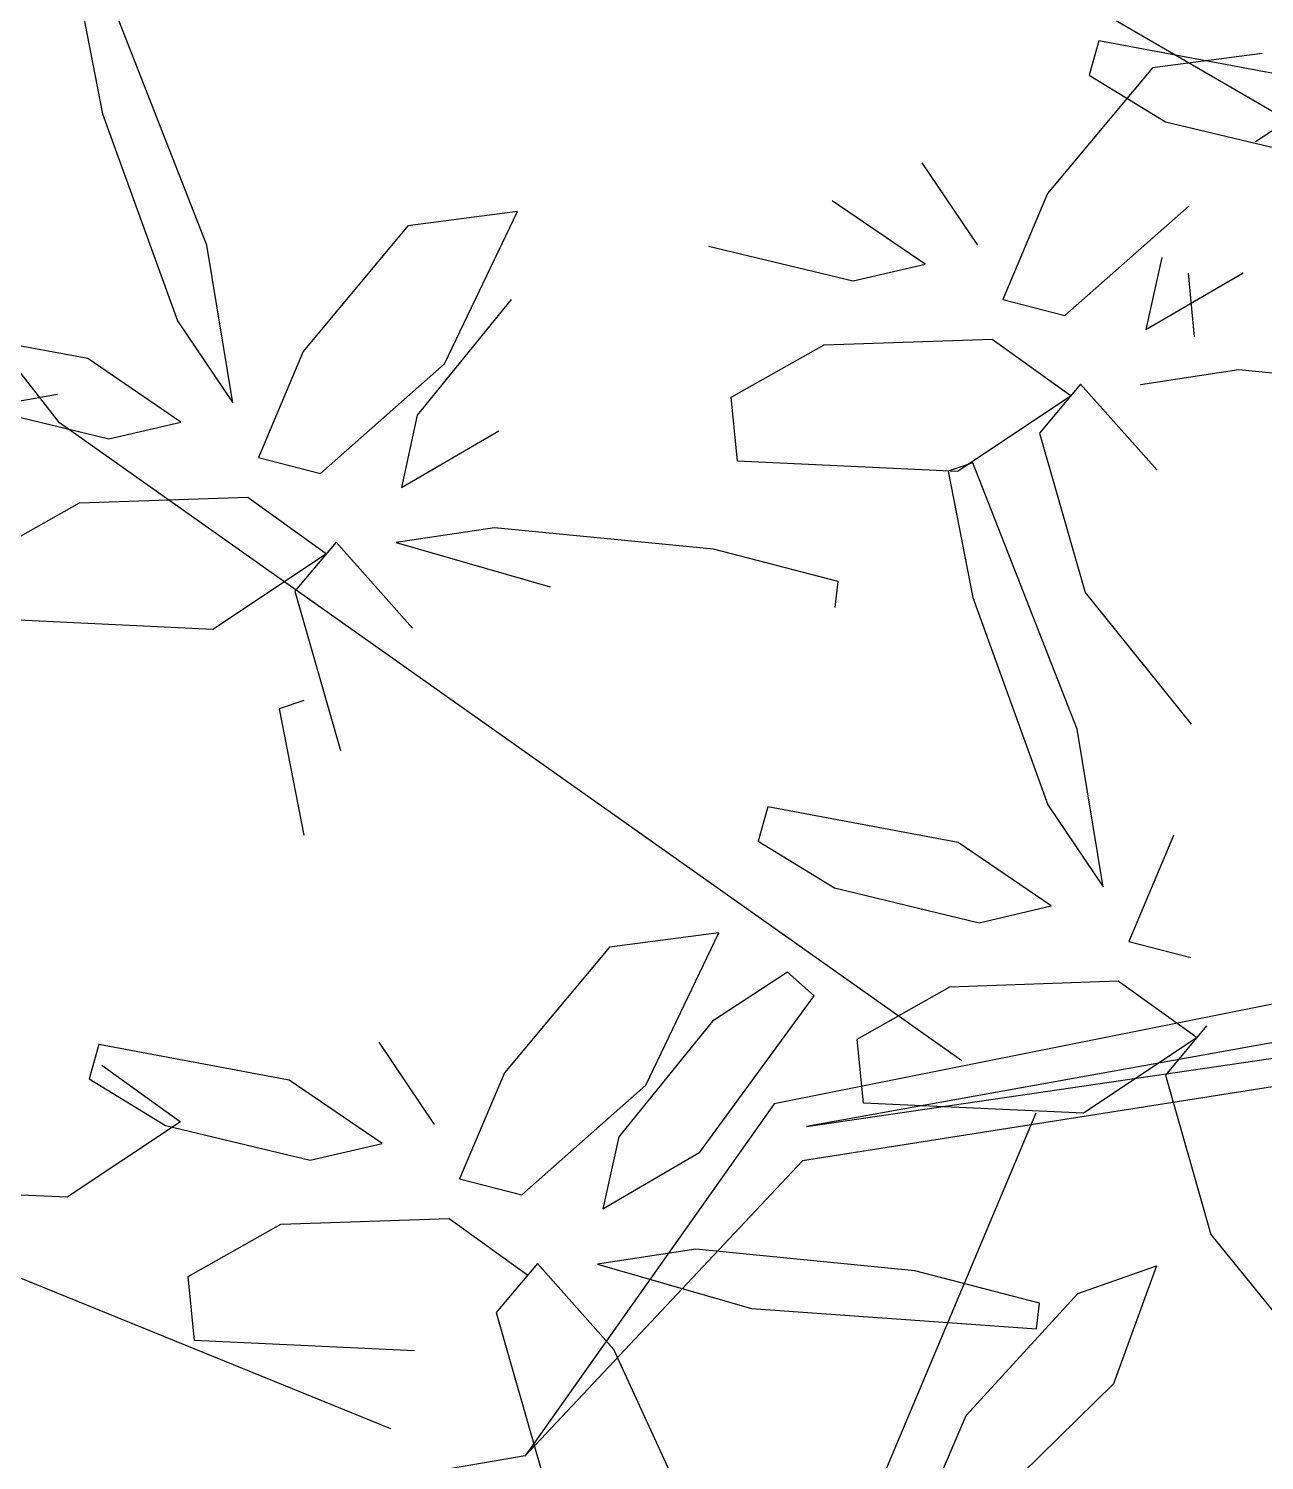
# Model space of a CAD drawing. Header units: metres. Extents: x 1097510 to 2158594, y 877039 to 1751652.
# Drawn here: x 1097827.052 to 1097827.705, y 877153.894 to 877154.651 of the extents above; entities that cross this region are included whole.
import ezdxf

# ---------------------------------------------------------------- set-up
doc = ezdxf.new("R2010")
doc.units = ezdxf.units.M
doc.layers.add('DWGAUTOCAD.COM', color=7, linetype='Continuous')

# ---------------------------------------------------------------- blocks, each defined once
blk = doc.blocks.new('A$C173E365C')
at = {"color": 44}
for p, q in [((3.5963, 3.6931), (4.2288, 4.0603)), ((4.8355, 3.3919), (5.304, 3.991)), ((4.8377, 3.4202), (5.5019, 3.3012)), ((3.9286, 2.7503), (4.8355, 3.3919)), ((3.0037, 2.9303), (4.1173, 2.7069)), ((2.9427, 2.8896), (4.0849, 2.6843)), ((4.0849, 2.6843), (2.9548, 2.8495)), ((2.9656, 2.8269), (4.089, 2.6497)), ((4.1173, 2.7069), (4.3675, 2.3532)), ((3.8542, 2.6978), (4.6103, 0.9037)), ((4.089, 2.6497), (4.3675, 2.3532)), ((4.5027, 2.3802), (5.1263, 2.6339)), ((4.3675, 2.3532), (4.9715, 2.2497))]:
    blk.add_line(p, q, dxfattribs=at)
at = {"color": 66}
for p, q in [((4.6876, 3.5704), (4.7923, 3.8381)), ((4.8172, 3.8297), (4.7926, 3.7025)), ((4.7926, 3.7025), (4.7171, 3.4943)), ((4.3752, 3.6043), (4.4854, 3.5899)), ((4.4486, 3.4511), (4.3752, 3.6043)), ((4.4854, 3.5899), (4.5908, 3.4635)), ((4.6614, 3.4117), (4.6876, 3.5704)), ((4.3818, 3.5157), (4.476, 3.3994)), ((4.7171, 3.4943), (4.6614, 3.4117)), ((4.8072, 3.4563), (4.9986, 3.4921)), ((4.5908, 3.4635), (4.6358, 3.3568)), ((4.7138, 3.3925), (4.8072, 3.4563)), ((4.5734, 3.3408), (4.4486, 3.4511)), ((4.476, 3.3994), (4.492, 3.3269)), ((4.9316, 3.4108), (4.7861, 3.3758)), ((4.492, 3.3269), (4.3942, 3.3838)), ((4.7861, 3.3758), (4.7138, 3.3925)), ((4.6358, 3.3568), (4.5734, 3.3408)), ((4.6465, 3.3171), (4.5672, 3.2601)), ((4.8156, 3.3114), (4.6465, 3.3171)), ((4.9087, 3.2586), (4.8156, 3.3114)), ((4.3986, 3.2862), (4.4973, 3.2714)), ((4.4973, 3.2714), (4.3426, 3.2268)), ((4.4808, 3.1854), (4.5577, 3.2719)), ((4.5577, 3.2719), (4.599, 3.2225)), ((4.5672, 3.2601), (4.6814, 3.1841)), ((4.599, 3.2225), (4.5532, 3.0623)), ((4.6814, 3.1841), (4.9024, 3.1945)), ((4.59, 3.1127), (4.6148, 3.1043)), ((4.6148, 3.1043), (4.5902, 2.9771))]:
    blk.add_line(p, q, dxfattribs=at)
at = {"color": 64}
for p, q in [((3.5995, 3.74), (3.7909, 3.7758)), ((3.7909, 3.7758), (3.8007, 3.7413)), ((3.6268, 3.763), (3.7371, 3.7487)), ((3.7371, 3.7487), (3.8425, 3.6222)), ((3.8007, 3.7413), (3.7239, 3.6945)), ((3.5581, 3.7236), (3.6335, 3.6744)), ((3.7239, 3.6945), (3.5784, 3.6595)), ((3.9688, 3.6531), (3.913, 3.5704)), ((3.8425, 3.6222), (3.8875, 3.5156)), ((3.9655, 3.5513), (4.0589, 3.615)), ((3.8251, 3.4996), (3.7003, 3.6099)), ((3.7277, 3.5581), (3.7437, 3.4857)), ((4.1833, 3.5695), (4.0378, 3.5345)), ((3.7437, 3.4857), (3.6459, 3.5425)), ((3.6947, 3.4782), (3.701, 3.5423)), ((4.0378, 3.5345), (3.9655, 3.5513)), ((3.8875, 3.5156), (3.8251, 3.4996)), ((3.8982, 3.4758), (3.8189, 3.4189)), ((4.0672, 3.4701), (3.8982, 3.4758)), ((4.1604, 3.4174), (4.0672, 3.4701)), ((3.4299, 3.4234), (3.6503, 3.4449)), ((3.6503, 3.4449), (3.749, 3.4301)), ((3.7325, 3.3442), (3.8094, 3.4307)), ((3.8094, 3.4307), (3.8507, 3.3812)), ((3.8189, 3.4189), (3.9331, 3.3429)), ((4.1541, 3.3532), (4.1604, 3.4174)), ((3.8507, 3.3812), (3.8049, 3.221)), ((3.8128, 3.0839), (3.9175, 3.3516)), ((3.9175, 3.3516), (3.9423, 3.3431)), ((3.9423, 3.3431), (3.9177, 3.216)), ((3.9331, 3.3429), (4.1541, 3.3532)), ((4.1782, 3.2647), (4.3986, 3.2862)), ((4.0529, 3.2322), (4.1782, 3.2647)), ((4.0559, 3.2061), (4.0529, 3.2322)), ((3.8049, 3.221), (3.6982, 3.0889)), ((3.9177, 3.216), (3.8423, 3.0078)), ((3.9323, 2.9697), (4.1238, 3.0056)), ((4.1238, 3.0056), (4.1335, 2.9711)), ((3.8389, 2.906), (3.9323, 2.9697)), ((4.1335, 2.9711), (4.0567, 2.9243)), ((4.0567, 2.9243), (3.9112, 2.8892)), ((4.1728, 2.8789), (4.283, 2.8645)), ((4.2462, 2.7257), (4.1728, 2.8789)), ((4.283, 2.8645), (4.3885, 2.7381)), ((4.0771, 2.8158), (4.104, 2.8395)), ((4.104, 2.8395), (4.1794, 2.7903)), ((4.1919, 2.6584), (4.0771, 2.8158)), ((4.1794, 2.7903), (4.2736, 2.674)), ((4.5148, 2.769), (4.459, 2.6863)), ((4.6048, 2.7309), (4.7962, 2.7667)), ((4.7962, 2.7667), (4.806, 2.7323)), ((4.3885, 2.7381), (4.4335, 2.6315)), ((4.7932, 2.7461), (4.7139, 2.6891)), ((4.3711, 2.6155), (4.2462, 2.7257)), ((4.5114, 2.6671), (4.6048, 2.7309)), ((4.806, 2.7323), (4.7292, 2.6854)), ((4.7292, 2.6854), (4.5837, 2.6504)), ((4.7139, 2.6891), (4.828, 2.6131)), ((4.2736, 2.674), (4.2896, 2.6015)), ((4.5837, 2.6504), (4.5114, 2.6671)), ((4.2896, 2.6015), (4.1919, 2.6584)), ((4.4335, 2.6315), (4.3711, 2.6155)), ((4.828, 2.6131), (5.049, 2.6234)), ((4.4441, 2.5917), (4.3648, 2.5347)), ((4.6132, 2.586), (4.4441, 2.5917)), ((4.7063, 2.5333), (4.6132, 2.586)), ((4.1962, 2.5608), (4.2949, 2.546)), ((4.2949, 2.546), (4.1402, 2.5014)), ((4.2785, 2.46), (4.3553, 2.5465)), ((4.3553, 2.5465), (4.3966, 2.4971)), ((4.7, 2.4691), (4.7063, 2.5333)), ((4.3966, 2.4971), (4.3508, 2.3369)), ((4.479, 2.4587), (4.7, 2.4691)), ((4.2097, 2.3104), (4.2785, 2.46))]:
    blk.add_line(p, q, dxfattribs=at)
at = {"color": 62}
for p, q in [((3.7865, 2.9251), (3.8128, 3.0839)), ((3.8423, 3.0078), (3.7865, 2.9251)), ((3.716, 2.9769), (3.761, 2.8703)), ((3.9112, 2.8892), (3.8389, 2.906)), ((3.761, 2.8703), (3.6986, 2.8543)), ((3.7717, 2.8306), (3.6923, 2.7736)), ((3.9407, 2.8248), (3.7717, 2.8306)), ((4.0338, 2.7721), (3.9407, 2.8248)), ((3.6829, 2.7854), (3.7241, 2.7359)), ((3.6923, 2.7736), (3.8065, 2.6976)), ((4.0275, 2.7079), (4.0338, 2.7721)), ((3.7241, 2.7359), (3.6783, 2.5758)), ((3.8065, 2.6976), (4.0275, 2.7079)), ((3.6783, 2.5758), (3.5716, 2.4436)), ((3.9759, 2.5393), (4.1962, 2.5608)), ((3.7329, 2.5442), (3.7764, 2.4254)), ((3.8121, 2.5165), (3.7329, 2.5442)), ((3.8505, 2.5068), (3.9759, 2.5393)), ((3.9242, 2.3938), (3.8121, 2.5165)), ((3.8535, 2.4807), (3.8505, 2.5068)), ((4.1402, 2.5014), (3.8535, 2.4807)), ((3.7764, 2.4254), (3.9309, 2.2739)), ((3.9638, 2.3015), (3.9242, 2.3938))]:
    blk.add_line(p, q, dxfattribs=at)

msp = doc.modelspace()

# ---------------------------------------------------------------- block references
at = {"layer": 'DWGAUTOCAD.COM', "xscale": -0.5259259971580432, "yscale": 0.5259259971580432, "zscale": 0.5259259971580432}
msp.add_blockref('A$C173E365C', (1097829.61122, 877152.65919), dxfattribs=at)

doc.saveas('drawing.dxf')
